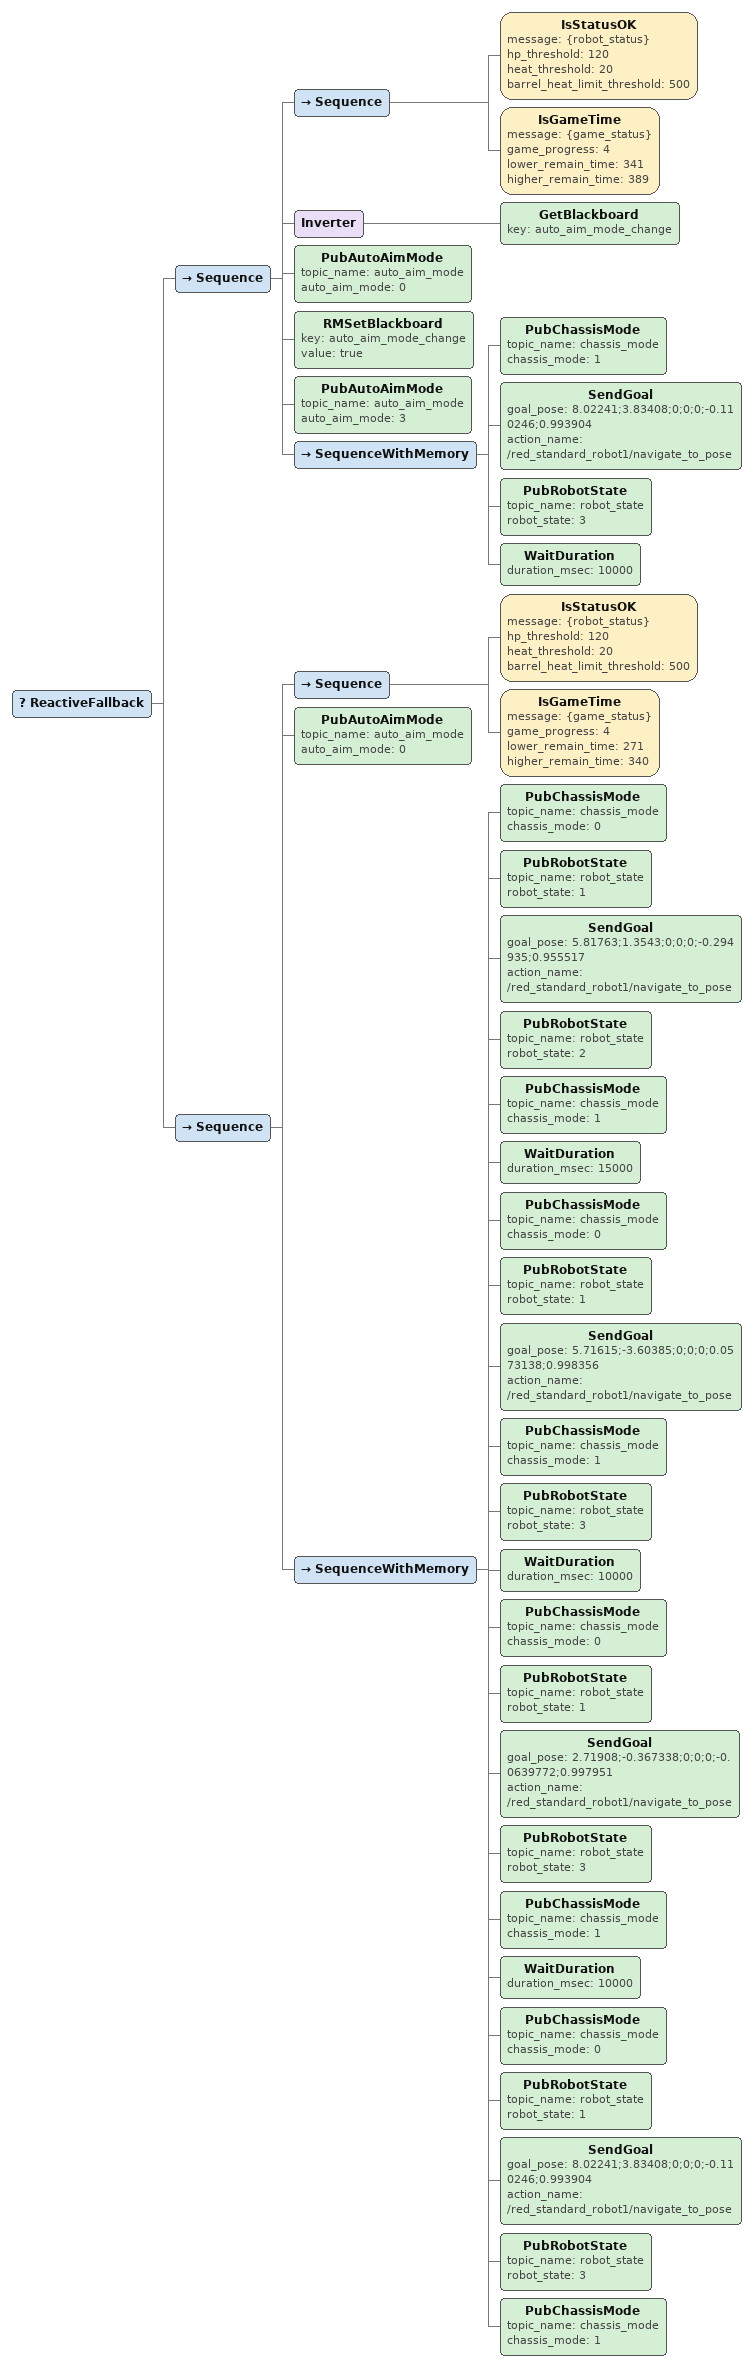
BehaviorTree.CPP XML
<ReactiveFallback>
  <Sequence>
    <Sequence>
      <IsStatusOK message="{robot_status}" hp_threshold="120" heat_threshold="20" barrel_heat_limit_threshold="500"/>
      <IsGameTime message="{game_status}" game_progress="4" lower_remain_time="341" higher_remain_time="389"/>
    </Sequence>
    <Inverter>
      <GetBlackboard key="auto_aim_mode_change"/>
    </Inverter>
    <PubAutoAimMode topic_name="auto_aim_mode" auto_aim_mode="0"/>
    <RMSetBlackboard key="auto_aim_mode_change" value="true"/>
    <PubAutoAimMode topic_name="auto_aim_mode" auto_aim_mode="3"/>
    <SequenceWithMemory>
      <PubChassisMode topic_name="chassis_mode" chassis_mode="1"/>
      <SendGoal goal_pose="8.02241;3.83408;0;0;0;-0.110246;0.993904" action_name="/red_standard_robot1/navigate_to_pose"/>
      <PubRobotState topic_name="robot_state" robot_state="3"/>
      <WaitDuration duration_msec="10000"/>
    </SequenceWithMemory>
  </Sequence>
  <Sequence>
    <Sequence>
      <IsStatusOK message="{robot_status}" hp_threshold="120" heat_threshold="20" barrel_heat_limit_threshold="500"/>
      <IsGameTime message="{game_status}" game_progress="4" lower_remain_time="271" higher_remain_time="340"/>
    </Sequence>
    <PubAutoAimMode topic_name="auto_aim_mode" auto_aim_mode="0"/>
    <SequenceWithMemory>
      <PubChassisMode topic_name="chassis_mode" chassis_mode="0"/>
      <PubRobotState topic_name="robot_state" robot_state="1"/>
      <SendGoal goal_pose="5.81763;1.3543;0;0;0;-0.294935;0.955517" action_name="/red_standard_robot1/navigate_to_pose"/>
      <PubRobotState topic_name="robot_state" robot_state="2"/>
      <PubChassisMode topic_name="chassis_mode" chassis_mode="1"/>
      <WaitDuration duration_msec="15000"/>
      <PubChassisMode topic_name="chassis_mode" chassis_mode="0"/>
      <PubRobotState topic_name="robot_state" robot_state="1"/>
      <SendGoal goal_pose="5.71615;-3.60385;0;0;0;0.0573138;0.998356" action_name="/red_standard_robot1/navigate_to_pose"/>
      <PubChassisMode topic_name="chassis_mode" chassis_mode="1"/>
      <PubRobotState topic_name="robot_state" robot_state="3"/>
      <WaitDuration duration_msec="10000"/>
      <PubChassisMode topic_name="chassis_mode" chassis_mode="0"/>
      <PubRobotState topic_name="robot_state" robot_state="1"/>
      <SendGoal goal_pose="2.71908;-0.367338;0;0;0;-0.0639772;0.997951" action_name="/red_standard_robot1/navigate_to_pose"/>
      <PubRobotState topic_name="robot_state" robot_state="3"/>
      <PubChassisMode topic_name="chassis_mode" chassis_mode="1"/>
      <WaitDuration duration_msec="10000"/>
      <PubChassisMode topic_name="chassis_mode" chassis_mode="0"/>
      <PubRobotState topic_name="robot_state" robot_state="1"/>
      <SendGoal goal_pose="8.02241;3.83408;0;0;0;-0.110246;0.993904" action_name="/red_standard_robot1/navigate_to_pose"/>
      <PubRobotState topic_name="robot_state" robot_state="3"/>
      <PubChassisMode topic_name="chassis_mode" chassis_mode="1"/>
    </SequenceWithMemory>
  </Sequence>
</ReactiveFallback>
